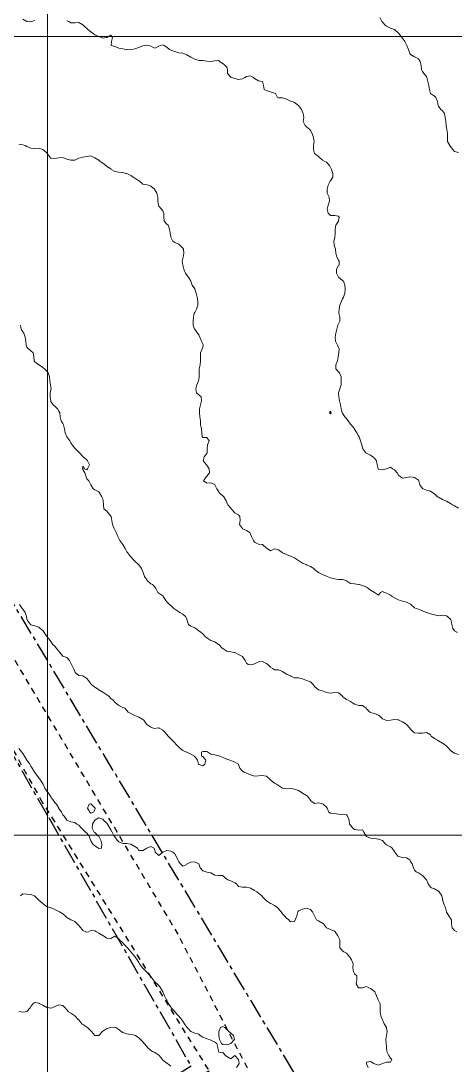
# Model space of a CAD drawing. Header units: centimetres. Extents: x 0 to 642158, y -847 to 649707.
# Drawn here: x 617363.5 to 617417.8, y 620458.6 to 620589.3 of the extents above; entities that cross this region are included whole.
import ezdxf

# ---------------------------------------------------------------- set-up
doc = ezdxf.new("R2010")
doc.units = ezdxf.units.CM
doc.header["$MEASUREMENT"] = 0
doc.linetypes.add('CENTERX2', pattern=[4, 2.5, -0.5, 0.5, -0.5])
doc.linetypes.add('JIS_02_0.7', pattern=[1.35, 0.75, -0.6])
for name, color, linetype, lineweight in [('MEV_grille', 254, 'Continuous', 9), ('WAL_parcellaire agricole', 7, 'JIS_02_0.7', 25), ('WAL_topographie 0.5', 253, 'Continuous', 20)]:
    doc.layers.add(name, color=color, linetype=linetype, lineweight=lineweight)
doc.layers.add('SPW_parcellaire cadastral', color=7, linetype='CENTERX2', lineweight=25, true_color=0xff0542)

# ---------------------------------------------------------------- blocks, each defined once
blk = doc.blocks.new('*U114')
at = {"layer": 'MEV_grille', "transparency": 33554687}
blk.add_lwpolyline([(-1338.46, 0), (1338.46, 0)], dxfattribs=at)
blk = doc.blocks.new('*U115')
at = {"layer": 'MEV_grille', "color": 0, "linetype": 'ByBlock', "lineweight": -2, "transparency": 16777216}
for p in [(0, -1800), (0, -1900)]:
    blk.add_blockref('*U114', p, dxfattribs=at)
blk = doc.blocks.new('*U112')
at = {"layer": 'MEV_grille', "transparency": 33554687}
blk.add_lwpolyline([(0, 1825.48), (0, -1825.48)], dxfattribs=at)
blk = doc.blocks.new('*U113')
at = {"layer": 'MEV_grille', "color": 0, "linetype": 'ByBlock', "lineweight": -2, "transparency": 16777216}
blk.add_blockref('*U112', (2000, 0), dxfattribs=at)

msp = doc.modelspace()

# ---------------------------------------------------------------- linework, layer by layer
at = {"layer": 'SPW_parcellaire cadastral'}
for points in [[(617460.6, 620389.06), (617403.8, 620447.39), (617307.03, 620609.24), (617461.46, 620689.99)], [(617280.02, 620569.34), (617309.95, 620589.2), (617366.98, 620489.56), (617384.79, 620458.42), (617370.44, 620449.6), (617300.97, 620513.29), (617280.02, 620569.34)]]:
    msp.add_lwpolyline(points, dxfattribs=at)
at = {"layer": 'WAL_parcellaire agricole'}
for points in [[(617433.1, 620366.61), (617410.17, 620419.07), (617401.17, 620440.19), (617383.17, 620474.94), (617355.66, 620521.19), (617334.03, 620558.81), (617324.53, 620577.93), (617310.53, 620605.43), (617309.44, 620607.19), (617468.94, 620684.89)], [(617311.15, 620587.43), (617336.27, 620545.2), (617365.91, 620491.94), (617387.04, 620457.82), (617377.92, 620453.44), (617336.92, 620427.44), (617334.92, 620427.93), (617328.92, 620439.93), (617296.91, 620519.93), (617281.16, 620568.55), (617311.15, 620587.43)]]:
    msp.add_lwpolyline(points, dxfattribs=at)
at = {"layer": 'WAL_topographie 0.5'}
for points in [[(617363.75, 620589.54), (617364.25, 620589.25), (617364.25, 620589.25), (617364.75, 620589.21), (617364.84, 620589.25), (617365.25, 620589.39)], [(617369.25, 620589.36), (617369.5, 620589.25), (617369.75, 620589.09), (617370.25, 620589.09), (617370.75, 620589.13), (617371.25, 620588.86), (617371.32, 620588.75), (617371.75, 620588.4), (617371.88, 620588.25), (617372.25, 620587.96), (617372.53, 620587.75), (617372.75, 620587.6), (617373.25, 620587.38), (617373.58, 620587.25), (617373.75, 620587.16), (617374.15, 620587.25), (617374.25, 620587.28), (617374.75, 620587.57), (617374.97, 620587.25), (617374.83, 620586.75), (617374.81, 620586.25), (617375.25, 620586.12), (617375.75, 620585.94), (617376.25, 620585.85), (617376.66, 620585.75), (617376.75, 620585.74), (617377.25, 620585.72), (617377.39, 620585.75), (617377.75, 620585.84), (617378.25, 620586.01), (617378.75, 620586.21), (617378.96, 620586.25), (617379.25, 620586.29), (617379.54, 620586.25), (617379.75, 620586.18), (617380.25, 620585.91), (617380.75, 620586.18), (617380.97, 620586.25), (617381.25, 620586.33), (617381.41, 620586.25), (617381.75, 620586.05), (617382.08, 620585.75), (617382.25, 620585.66), (617382.75, 620585.49), (617383.25, 620585.34), (617383.75, 620585.3), (617383.88, 620585.25), (617384.25, 620585.09), (617384.75, 620584.78), (617384.84, 620584.75), (617385.25, 620584.53), (617385.75, 620584.37), (617386.25, 620584.39), (617386.75, 620584.3), (617387.25, 620584.25), (617387.75, 620584.33), (617388.25, 620584.39), (617388.34, 620584.25), (617388.75, 620583.99), (617389.07, 620583.75), (617389.25, 620583.54), (617389.36, 620583.25), (617389.35, 620582.75), (617389.75, 620582.31), (617389.88, 620582.25), (617390.25, 620582.14), (617390.75, 620581.99), (617391.25, 620582.1), (617391.52, 620582.25), (617391.75, 620582.39), (617392.25, 620582.46), (617392.62, 620582.25), (617392.75, 620582.13), (617393.25, 620581.82), (617393.75, 620581.75), (617393.75, 620581.75), (617393.86, 620581.25), (617393.96, 620580.75), (617394.25, 620580.62), (617394.75, 620580.47), (617395.25, 620580.3), (617395.35, 620580.25), (617395.63, 620579.75), (617395.75, 620579.69), (617396.25, 620579.7), (617396.75, 620579.56), (617397.25, 620579.31), (617397.45, 620579.25), (617397.75, 620579.12), (617398.25, 620578.75), (617398.25, 620578.75), (617398.6, 620578.25), (617398.75, 620577.96), (617398.84, 620577.75), (617398.91, 620577.25), (617398.83, 620576.75), (617399.06, 620576.25), (617399.25, 620576.07), (617399.66, 620575.75), (617399.75, 620575.61), (617399.95, 620575.25), (617400.1, 620574.75), (617400.21, 620574.25), (617400.12, 620573.75), (617400.1, 620573.25), (617400.25, 620572.75), (617400.25, 620572.75), (617400.75, 620572.36), (617400.88, 620572.25), (617401.25, 620571.88), (617401.54, 620571.75), (617401.75, 620571.65), (617402.12, 620571.25), (617402.25, 620571), (617402.38, 620570.75), (617402.52, 620570.25), (617402.52, 620569.75), (617402.25, 620569.31), (617402.22, 620569.25), (617401.93, 620568.75), (617401.83, 620568.25), (617401.83, 620567.75), (617402.08, 620567.25), (617402.12, 620566.75), (617401.97, 620566.25), (617401.84, 620565.75), (617401.96, 620565.25), (617402.25, 620564.97), (617402.75, 620564.97), (617403.25, 620564.88), (617403.34, 620564.75), (617403.25, 620564.35), (617403.23, 620564.25), (617402.93, 620563.75), (617402.82, 620563.25), (617402.84, 620562.75), (617402.8, 620562.25), (617402.75, 620562.03), (617402.67, 620561.75), (617402.71, 620561.25), (617402.75, 620561.14), (617402.87, 620560.75), (617402.91, 620560.25), (617403.05, 620559.75), (617403.25, 620559.36), (617403.32, 620559.25), (617403.33, 620558.75), (617403.25, 620558.7), (617403.01, 620558.25), (617403.01, 620557.75), (617403.25, 620557.25), (617403.25, 620557.25), (617403.75, 620556.84), (617403.88, 620556.75), (617404.03, 620556.25), (617404.07, 620555.75), (617404.03, 620555.25), (617403.87, 620554.75), (617403.75, 620554.54), (617403.6, 620554.25), (617403.41, 620553.75), (617403.33, 620553.25), (617403.28, 620552.75), (617403.39, 620552.25), (617403.42, 620551.75), (617403.25, 620551.4), (617403.18, 620551.25), (617403.02, 620550.75), (617402.9, 620550.25), (617402.81, 620549.75), (617402.88, 620549.25), (617403.1, 620548.75), (617403.25, 620548.45), (617403.32, 620548.25), (617403.29, 620547.75), (617403.25, 620547.56), (617403.19, 620547.25), (617403.1, 620546.75), (617402.92, 620546.25), (617402.92, 620545.75), (617403.25, 620545.37), (617403.38, 620545.25), (617403.59, 620544.75), (617403.58, 620544.25), (617403.57, 620543.75), (617403.43, 620543.25), (617403.25, 620542.75), (617403.27, 620542.25), (617403.38, 620541.75), (617403.49, 620541.25), (617403.57, 620540.75), (617403.72, 620540.25), (617403.75, 620540.22), (617404.05, 620539.75), (617404.25, 620539.54), (617404.46, 620539.25), (617404.75, 620538.85), (617404.84, 620538.75), (617405.23, 620538.25), (617405.25, 620538.19), (617405.54, 620537.75), (617405.75, 620537.38), (617405.81, 620537.25), (617405.98, 620536.75), (617406.18, 620536.25), (617406.25, 620535.85), (617406.28, 620535.75), (617406.65, 620535.25), (617406.75, 620535.21), (617407.25, 620534.94), (617407.54, 620534.75), (617407.75, 620534.57), (617407.99, 620534.25), (617408.08, 620533.75), (617408.19, 620533.25), (617408.25, 620533.18), (617408.75, 620533.11), (617409.25, 620533.25), (617409.25, 620533.25), (617409.75, 620533.43), (617409.99, 620533.25), (617410.25, 620533.1), (617410.58, 620532.75), (617410.75, 620532.46), (617411, 620532.25), (617411.25, 620532.08), (617411.75, 620532.17), (617412.25, 620532.22), (617412.75, 620532.15), (617413.25, 620531.84), (617413.3, 620531.75), (617413.42, 620531.25), (617413.75, 620530.79), (617413.85, 620530.75), (617414.25, 620530.57), (617414.75, 620530.43), (617415.05, 620530.25), (617415.25, 620530.12), (617415.64, 620529.75), (617415.75, 620529.68), (617416.25, 620529.38), (617416.62, 620529.25), (617416.75, 620529.2), (617417.25, 620528.88), (617417.5, 620528.75), (617417.75, 620528.59), (617418.25, 620528.3)], [(617408.4, 620589.75), (617408.68, 620589.25), (617408.75, 620589.17), (617409.12, 620588.75), (617409.25, 620588.69), (617409.75, 620588.45), (617410.25, 620588.25), (617410.25, 620588.25), (617410.75, 620587.79), (617410.78, 620587.75), (617411.18, 620587.25), (617411.25, 620587.17), (617411.56, 620586.75), (617411.75, 620586.34), (617411.79, 620586.25), (617411.99, 620585.75), (617412.19, 620585.25), (617412.25, 620585.12), (617412.75, 620584.83), (617412.94, 620584.75), (617413.25, 620584.59), (617413.47, 620584.25), (617413.57, 620583.75), (617413.61, 620583.25), (617413.75, 620583), (617413.93, 620582.75), (617414.25, 620582.38), (617414.31, 620582.25), (617414.41, 620581.75), (617414.53, 620581.25), (617414.63, 620580.75), (617414.75, 620580.25), (617414.75, 620580.25), (617415.25, 620579.92), (617415.43, 620579.75), (617415.62, 620579.25), (617415.72, 620578.75), (617415.75, 620578.67), (617416.04, 620578.25), (617416.25, 620578.07), (617416.52, 620577.75), (617416.6, 620577.25), (617416.66, 620576.75), (617416.71, 620576.25), (617416.75, 620575.95), (617416.78, 620575.75), (617416.9, 620575.25), (617416.88, 620574.75), (617416.9, 620574.25), (617417.17, 620573.75), (617417.25, 620573.62), (617417.53, 620573.25), (617417.75, 620573), (617418.25, 620572.88)], [(617363.25, 620573.89), (617363.75, 620573.84), (617364.02, 620573.75), (617364.25, 620573.62), (617364.75, 620573.4), (617365.25, 620573.38), (617365.75, 620573.4), (617366.25, 620573.25), (617366.25, 620573.25), (617366.75, 620572.83), (617366.79, 620572.75), (617367.16, 620572.25), (617367.25, 620572.15), (617367.75, 620572.09), (617368.25, 620572.19), (617368.75, 620572.25), (617368.75, 620572.25), (617368.75, 620572.25), (617369.25, 620572.01), (617369.75, 620571.89), (617370.25, 620571.92), (617370.75, 620572.13), (617371.14, 620572.25), (617371.25, 620572.29), (617371.75, 620572.35), (617372.25, 620572.45), (617372.68, 620572.25), (617372.75, 620572.19), (617373.25, 620571.88), (617373.43, 620571.75), (617373.75, 620571.54), (617374.13, 620571.25), (617374.25, 620571.1), (617374.75, 620570.83), (617374.8, 620570.75), (617375.25, 620570.49), (617375.75, 620570.38), (617376.25, 620570.36), (617376.68, 620570.25), (617376.75, 620570.22), (617377.25, 620569.97), (617377.54, 620569.75), (617377.75, 620569.63), (617378.25, 620569.3), (617378.33, 620569.25), (617378.75, 620568.9), (617379.25, 620568.81), (617379.46, 620568.75), (617379.75, 620568.66), (617380.2, 620568.25), (617380.25, 620568.19), (617380.5, 620567.75), (617380.63, 620567.25), (617380.64, 620566.75), (617380.72, 620566.25), (617380.75, 620566.15), (617381.08, 620565.75), (617381.25, 620565.57), (617381.38, 620565.25), (617381.39, 620564.75), (617381.42, 620564.25), (617381.75, 620563.87), (617381.94, 620563.75), (617382.08, 620563.25), (617382.17, 620562.75), (617382.25, 620562.32), (617382.28, 620562.25), (617382.51, 620561.75), (617382.75, 620561.58), (617383.25, 620561.38), (617383.4, 620561.25), (617383.75, 620560.87), (617383.83, 620560.75), (617383.9, 620560.25), (617383.79, 620559.75), (617383.75, 620559.58), (617383.69, 620559.25), (617383.75, 620558.75), (617383.75, 620558.75), (617383.89, 620558.25), (617384.1, 620557.75), (617384.25, 620557.5), (617384.48, 620557.25), (617384.75, 620556.75), (617384.75, 620556.75), (617384.93, 620556.25), (617385.25, 620555.78), (617385.27, 620555.75), (617385.45, 620555.25), (617385.57, 620554.75), (617385.66, 620554.25), (617385.65, 620553.75), (617385.47, 620553.25), (617385.25, 620552.84), (617385.19, 620552.75), (617385.1, 620552.25), (617385.05, 620551.75), (617385.04, 620551.25), (617385.21, 620550.75), (617385.25, 620550.72), (617385.58, 620550.25), (617385.75, 620550.03), (617385.89, 620549.75), (617386.11, 620549.25), (617386.25, 620548.9), (617386.29, 620548.75), (617386.25, 620548.46), (617386.19, 620548.25), (617385.97, 620547.75), (617385.97, 620547.25), (617385.98, 620546.75), (617385.92, 620546.25), (617385.82, 620545.75), (617385.79, 620545.25), (617385.81, 620544.75), (617385.75, 620544.44), (617385.71, 620544.25), (617385.52, 620543.75), (617385.39, 620543.25), (617385.48, 620542.75), (617385.75, 620542.49), (617386.07, 620542.25), (617386.08, 620541.75), (617385.96, 620541.25), (617385.87, 620540.75), (617385.83, 620540.25), (617385.91, 620539.75), (617385.96, 620539.25), (617385.98, 620538.75), (617386.08, 620538.25), (617386.16, 620537.75), (617386.2, 620537.25), (617386.25, 620537.15), (617386.75, 620537.16), (617387.05, 620536.75), (617386.86, 620536.25), (617386.82, 620535.75), (617386.79, 620535.25), (617386.75, 620535.16), (617386.45, 620534.75), (617386.32, 620534.25), (617386.71, 620533.75), (617386.75, 620533.71), (617387.05, 620533.25), (617387.1, 620532.75), (617386.75, 620532.31), (617386.69, 620532.25), (617386.35, 620531.75), (617386.75, 620531.45), (617387.25, 620531.48), (617387.75, 620531.27), (617387.77, 620531.25), (617388.02, 620530.75), (617388.25, 620530.36), (617388.31, 620530.25), (617388.75, 620529.88), (617388.88, 620529.75), (617389.18, 620529.25), (617389.25, 620529.02), (617389.4, 620528.75), (617389.75, 620528.3), (617389.81, 620528.25), (617390.25, 620527.75), (617390.25, 620527.75), (617390.75, 620527.46), (617390.88, 620527.25), (617390.93, 620526.75), (617390.86, 620526.25), (617391.21, 620525.75), (617391.25, 620525.71), (617391.75, 620525.52), (617392.16, 620525.25), (617392.25, 620525.06), (617392.35, 620524.75), (617392.61, 620524.25), (617392.75, 620524.05), (617393.25, 620523.82), (617393.75, 620523.75), (617393.75, 620523.75), (617394.25, 620523.29), (617394.32, 620523.25), (617394.75, 620522.95), (617395.25, 620523.21), (617395.75, 620523.08), (617396.18, 620522.75), (617396.25, 620522.7), (617396.75, 620522.51), (617397.25, 620522.29), (617397.38, 620522.25), (617397.75, 620522.11), (617398.25, 620521.75), (617398.25, 620521.75), (617398.75, 620521.44), (617399.18, 620521.25), (617399.25, 620521.23), (617399.75, 620521.01), (617400.14, 620520.75), (617400.25, 620520.65), (617400.75, 620520.25), (617400.75, 620520.25), (617401.25, 620520.01), (617401.75, 620519.79), (617401.82, 620519.75), (617402.25, 620519.6), (617402.75, 620519.45), (617403.25, 620519.38), (617403.75, 620519.4), (617404.16, 620519.25), (617404.25, 620519.2), (617404.75, 620518.9), (617405.25, 620518.84), (617405.75, 620518.77), (617405.81, 620518.75), (617406.25, 620518.64), (617406.75, 620518.4), (617406.98, 620518.25), (617407.25, 620518.04), (617407.75, 620517.75), (617407.75, 620517.75), (617408.25, 620517.42), (617408.5, 620517.75), (617408.75, 620517.86), (617409, 620517.75), (617409.25, 620517.68), (617409.75, 620517.42), (617409.97, 620517.25), (617410.25, 620517.09), (617410.75, 620516.82), (617410.98, 620516.75), (617411.25, 620516.66), (617411.75, 620516.54), (617412.25, 620516.29), (617412.31, 620516.25), (617412.75, 620515.85), (617412.97, 620515.75), (617413.25, 620515.65), (617413.75, 620515.45), (617414.21, 620515.25), (617414.25, 620515.24), (617414.75, 620515.1), (617415.25, 620514.94), (617415.75, 620514.83), (617416.25, 620514.93), (617416.75, 620514.84), (617416.9, 620514.75), (617417.25, 620514.4), (617417.35, 620514.25), (617417.44, 620513.75), (617417.54, 620513.25), (617417.75, 620512.95), (617418.14, 620512.75)], [(617363.43, 620551.25), (617363.53, 620550.75), (617363.75, 620550.42), (617363.86, 620550.25), (617364.05, 620549.75), (617364.1, 620549.25), (617364.17, 620548.75), (617364.25, 620548.48), (617364.43, 620548.25), (617364.75, 620548.01), (617365.03, 620547.75), (617365.1, 620547.25), (617365.16, 620546.75), (617365.25, 620546.65), (617365.75, 620546.28), (617365.78, 620546.25), (617366.25, 620545.93), (617366.45, 620545.75), (617366.75, 620545.48), (617366.91, 620545.25), (617367.06, 620544.75), (617367.11, 620544.25), (617367.22, 620543.75), (617367.25, 620543.5), (617367.28, 620543.25), (617367.25, 620543.14), (617367.18, 620542.75), (617367.17, 620542.25), (617367.23, 620541.75), (617367.25, 620541.68), (617367.53, 620541.25), (617367.75, 620541.08), (617368.09, 620540.75), (617368.25, 620540.47), (617368.36, 620540.25), (617368.41, 620539.75), (617368.55, 620539.25), (617368.75, 620538.9), (617368.83, 620538.75), (617368.96, 620538.25), (617369.03, 620537.75), (617369.24, 620537.25), (617369.25, 620537.23), (617369.62, 620536.75), (617369.75, 620536.48), (617369.93, 620536.25), (617370.25, 620535.85), (617370.35, 620535.75), (617370.75, 620535.32), (617370.82, 620535.25), (617371.25, 620534.79), (617371.3, 620534.75), (617371.75, 620534.37), (617371.83, 620534.25), (617372.07, 620533.75), (617371.84, 620533.25), (617371.75, 620533.13), (617371.45, 620533.25), (617371.25, 620533.58), (617371.19, 620533.25), (617371.25, 620533.16), (617371.49, 620532.75), (617371.66, 620532.25), (617371.75, 620532), (617371.98, 620531.75), (617372.25, 620531.25), (617372.25, 620531.25), (617372.53, 620530.75), (617372.75, 620530.62), (617373.25, 620530.34), (617373.33, 620530.25), (617373.64, 620529.75), (617373.75, 620529.48), (617373.81, 620529.25), (617373.84, 620528.75), (617373.89, 620528.25), (617374.25, 620527.94), (617374.44, 620527.75), (617374.75, 620527.33), (617374.78, 620527.25), (617374.87, 620526.75), (617374.95, 620526.25), (617375.18, 620525.75), (617375.25, 620525.61), (617375.44, 620525.25), (617375.63, 620524.75), (617375.75, 620524.5), (617375.88, 620524.25), (617376.25, 620523.75), (617376.25, 620523.75), (617376.54, 620523.25), (617376.75, 620522.84), (617376.83, 620522.75), (617377.22, 620522.25), (617377.25, 620522.22), (617377.69, 620521.75), (617377.75, 620521.68), (617378.21, 620521.25), (617378.25, 620521.23), (617378.58, 620520.75), (617378.75, 620520.33), (617378.78, 620520.25), (617378.97, 620519.75), (617379.25, 620519.35), (617379.3, 620519.25), (617379.75, 620518.85), (617379.95, 620518.75), (617380.25, 620518.47), (617380.37, 620518.25), (617380.64, 620517.75), (617380.75, 620517.65), (617381.25, 620517.32), (617381.3, 620517.25), (617381.63, 620516.75), (617381.75, 620516.58), (617382.08, 620516.25), (617382.25, 620516.12), (617382.63, 620515.75), (617382.75, 620515.66), (617383.25, 620515.34), (617383.39, 620515.25), (617383.75, 620515.03), (617384.09, 620514.75), (617384.25, 620514.45), (617384.31, 620514.25), (617384.49, 620513.75), (617384.75, 620513.55), (617385.25, 620513.31), (617385.39, 620513.25), (617385.75, 620512.94), (617386.06, 620512.75), (617386.25, 620512.57), (617386.55, 620512.25), (617386.75, 620512.06), (617387.25, 620511.76), (617387.28, 620511.75), (617387.75, 620511.57), (617388.23, 620511.25), (617388.25, 620511.23), (617388.73, 620510.75), (617388.75, 620510.73), (617389.25, 620510.42), (617389.75, 620510.34), (617390.19, 620510.25), (617390.25, 620510.23), (617390.75, 620509.98), (617391.25, 620509.75), (617391.25, 620509.75), (617391.58, 620509.25), (617391.75, 620508.89), (617391.96, 620508.75), (617392.25, 620508.7), (617392.5, 620508.75), (617392.75, 620508.83), (617393.25, 620509.08), (617393.75, 620509.09), (617394.25, 620508.85), (617394.41, 620508.75), (617394.75, 620508.41), (617395.01, 620508.25), (617395.25, 620508.07), (617395.75, 620508.05), (617396.25, 620507.87), (617396.41, 620507.75), (617396.75, 620507.52), (617397.25, 620507.3), (617397.38, 620507.25), (617397.75, 620507.08), (617398.25, 620507.05), (617398.75, 620506.92), (617399.22, 620506.75), (617399.25, 620506.73), (617399.75, 620506.57), (617400.06, 620506.25), (617400.25, 620505.98), (617400.51, 620505.75), (617400.75, 620505.58), (617401.25, 620505.44), (617401.66, 620505.25), (617401.75, 620505.22), (617402.25, 620505.16), (617402.75, 620505.24), (617403.25, 620505.19), (617403.73, 620504.75), (617403.75, 620504.71), (617404.25, 620504.36), (617404.46, 620504.25), (617404.75, 620504.12), (617405.25, 620503.78), (617405.33, 620503.75), (617405.75, 620503.61), (617406.25, 620503.62), (617406.7, 620503.25), (617406.75, 620503.18), (617407.18, 620502.75), (617407.25, 620502.72), (617407.75, 620502.61), (617408.25, 620502.39), (617408.42, 620502.25), (617408.75, 620501.91), (617409.17, 620501.75), (617409.25, 620501.73), (617409.75, 620501.75), (617409.75, 620501.75), (617410.25, 620501.85), (617410.75, 620501.79), (617410.81, 620501.75), (617411.25, 620501.57), (617411.73, 620501.25), (617411.75, 620501.23), (617412.17, 620500.75), (617412.25, 620500.62), (617412.64, 620500.25), (617412.75, 620500.16), (617413.25, 620500.13), (617413.75, 620500.15), (617414.25, 620500.2), (617414.75, 620499.91), (617414.86, 620499.75), (617415.25, 620499.48), (617415.62, 620499.25), (617415.75, 620499.17), (617416.25, 620498.89), (617416.47, 620498.75), (617416.75, 620498.52), (617416.99, 620498.25), (617417.25, 620497.98), (617417.56, 620497.75), (617417.75, 620497.63), (617418.25, 620497.48)], [(617402.25, 620540.13), (617402.33, 620540.25), (617402.25, 620540.46), (617402.11, 620540.25), (617402.25, 620540.13)], [(617363.31, 620516.25), (617363.67, 620515.75), (617363.75, 620515.66), (617364.03, 620515.25), (617364.19, 620514.75), (617364.25, 620514.47), (617364.31, 620514.25), (617364.71, 620513.75), (617364.75, 620513.72), (617365.25, 620513.59), (617365.75, 620513.42), (617365.93, 620513.25), (617366.25, 620513), (617366.42, 620512.75), (617366.75, 620512.25), (617366.75, 620512.25), (617367.17, 620511.75), (617367.25, 620511.63), (617367.5, 620511.25), (617367.75, 620511.01), (617367.97, 620510.75), (617368.25, 620510.42), (617368.36, 620510.25), (617368.75, 620509.79), (617368.88, 620509.75), (617369.25, 620509.61), (617369.58, 620509.25), (617369.75, 620508.92), (617369.82, 620508.75), (617370.09, 620508.25), (617370.25, 620507.84), (617370.3, 620507.75), (617370.75, 620507.36), (617371.25, 620507.32), (617371.38, 620507.25), (617371.75, 620506.98), (617371.94, 620506.75), (617372.25, 620506.33), (617372.32, 620506.25), (617372.75, 620505.88), (617372.94, 620505.75), (617373.25, 620505.58), (617373.75, 620505.25), (617373.75, 620505.25), (617374.25, 620504.93), (617374.52, 620504.75), (617374.75, 620504.49), (617375.03, 620504.25), (617375.25, 620504.03), (617375.54, 620503.75), (617375.75, 620503.58), (617376.25, 620503.35), (617376.52, 620503.25), (617376.75, 620502.97), (617376.93, 620502.75), (617377.25, 620502.58), (617377.75, 620502.36), (617377.96, 620502.25), (617378.25, 620502.13), (617378.75, 620501.86), (617378.89, 620501.75), (617379.22, 620501.25), (617379.25, 620501.21), (617379.75, 620500.88), (617380.08, 620500.75), (617380.25, 620500.72), (617380.42, 620500.75), (617380.75, 620500.79), (617380.82, 620500.75), (617381.25, 620500.53), (617381.5, 620500.25), (617381.75, 620499.98), (617381.94, 620499.75), (617382.25, 620499.44), (617382.42, 620499.25), (617382.75, 620498.91), (617382.89, 620498.75), (617383.25, 620498.38), (617383.4, 620498.25), (617383.75, 620497.96), (617384.22, 620497.75), (617384.25, 620497.74), (617384.75, 620497.5), (617385.23, 620497.25), (617385.25, 620497.23), (617385.6, 620496.75), (617385.73, 620496.25), (617385.75, 620496.22), (617386.25, 620496.06), (617386.5, 620496.25), (617386.66, 620496.75), (617386.25, 620497.21), (617386.08, 620497.25), (617386.12, 620497.75), (617386.25, 620497.85), (617386.75, 620497.82), (617386.88, 620497.75), (617387.25, 620497.5), (617387.75, 620497.44), (617388.25, 620497.31), (617388.38, 620497.25), (617388.75, 620497.09), (617389.25, 620496.88), (617389.66, 620496.75), (617389.75, 620496.72), (617390.25, 620496.52), (617390.71, 620496.25), (617390.75, 620496.19), (617390.88, 620495.75), (617391.25, 620495.38), (617391.43, 620495.25), (617391.75, 620495.11), (617392.25, 620494.9), (617392.75, 620494.76), (617393.25, 620494.8), (617393.75, 620494.83), (617394.2, 620494.75), (617394.25, 620494.73), (617394.75, 620494.29), (617394.78, 620494.25), (617395.25, 620493.86), (617395.47, 620493.75), (617395.75, 620493.59), (617396.23, 620493.25), (617396.25, 620493.24), (617396.75, 620493.18), (617397.25, 620493.22), (617397.75, 620493.1), (617398.25, 620492.94), (617398.56, 620492.75), (617398.75, 620492.63), (617399.25, 620492.34), (617399.36, 620492.25), (617399.72, 620491.75), (617399.75, 620491.7), (617400.25, 620491.34), (617400.75, 620491.41), (617401.25, 620491.3), (617401.34, 620491.25), (617401.75, 620490.86), (617401.82, 620490.75), (617402.05, 620490.25), (617402.25, 620490.12), (617402.75, 620490.06), (617403.25, 620489.97), (617403.75, 620489.96), (617404.25, 620489.89), (617404.39, 620489.75), (617404.58, 620489.25), (617404.64, 620488.75), (617404.75, 620488.62), (617405.03, 620488.25), (617405.25, 620488.05), (617405.75, 620487.98), (617406.25, 620488.01), (617406.41, 620487.75), (617406.72, 620487.25), (617406.75, 620487.2), (617407.25, 620486.99), (617407.75, 620486.95), (617408.25, 620486.87), (617408.62, 620486.75), (617408.75, 620486.69), (617409.11, 620486.25), (617409.25, 620486.14), (617409.75, 620485.88), (617409.94, 620485.75), (617410.25, 620485.31), (617410.29, 620485.25), (617410.68, 620484.75), (617410.75, 620484.69), (617411.25, 620484.56), (617411.75, 620484.52), (617412.15, 620484.25), (617412.25, 620484.08), (617412.45, 620483.75), (617412.61, 620483.25), (617412.75, 620482.98), (617412.98, 620482.75), (617413.25, 620482.63), (617413.75, 620482.29), (617413.8, 620482.25), (617414.25, 620481.78), (617414.27, 620481.75), (617414.47, 620481.25), (617414.75, 620480.83), (617414.88, 620480.75), (617415.25, 620480.63), (617415.75, 620480.33), (617415.84, 620480.25), (617416.19, 620479.75), (617416.25, 620479.38), (617416.27, 620479.25), (617416.44, 620478.75), (617416.63, 620478.25), (617416.74, 620477.75), (617416.75, 620477.71), (617417.04, 620477.25), (617417.25, 620476.94), (617417.37, 620476.75), (617417.38, 620476.25), (617417.47, 620475.75), (617417.75, 620475.44), (617418.04, 620475.25)], [(617363.25, 620498.22), (617363.61, 620497.75), (617363.75, 620497.57), (617363.93, 620497.25), (617364.24, 620496.75), (617364.25, 620496.74), (617364.61, 620496.25), (617364.75, 620496.02), (617364.89, 620495.75), (617365.19, 620495.25), (617365.25, 620495.19), (617365.57, 620494.75), (617365.75, 620494.54), (617365.96, 620494.25), (617366.25, 620493.78), (617366.27, 620493.75), (617366.51, 620493.25), (617366.75, 620492.89), (617366.86, 620492.75), (617367.2, 620492.25), (617367.25, 620492.18), (617367.55, 620491.75), (617367.75, 620491.47), (617367.95, 620491.25), (617368.23, 620490.75), (617368.25, 620490.71), (617368.56, 620490.25), (617368.75, 620489.92), (617368.91, 620489.75), (617369.23, 620489.25), (617369.25, 620489.22), (617369.75, 620489.01), (617370.25, 620488.93), (617370.48, 620488.75), (617370.75, 620488.6), (617371.09, 620488.25), (617371.25, 620488.06), (617371.59, 620487.75), (617371.75, 620487.62), (617372.05, 620487.25), (617372.2, 620486.75), (617372.25, 620486.66), (617372.5, 620486.25), (617372.75, 620486.03), (617373.2, 620485.75), (617373.25, 620485.71), (617373.58, 620485.75), (617373.63, 620486.25), (617373.51, 620486.75), (617373.25, 620487.23), (617373.23, 620487.25), (617372.75, 620487.71), (617372.68, 620487.75), (617372.4, 620488.25), (617372.46, 620488.75), (617372.75, 620489.25), (617372.75, 620489.25), (617373.25, 620489.53), (617373.75, 620489.35), (617373.84, 620489.25), (617374.25, 620488.87), (617374.35, 620488.75), (617374.64, 620488.25), (617374.75, 620488.01), (617374.93, 620487.75), (617375.19, 620487.25), (617375.25, 620487.16), (617375.56, 620486.75), (617375.75, 620486.54), (617376.25, 620486.3), (617376.75, 620486.32), (617377.17, 620486.25), (617377.25, 620486.23), (617377.75, 620485.93), (617378.07, 620485.75), (617378.25, 620485.45), (617378.75, 620485.42), (617379.25, 620485.75), (617379.25, 620485.75), (617379.75, 620485.94), (617380.19, 620485.75), (617380.25, 620485.5), (617380.3, 620485.25), (617380.75, 620484.8), (617381.25, 620485.25), (617381.25, 620485.25), (617381.75, 620485.44), (617382.25, 620485.36), (617382.51, 620485.25), (617382.75, 620485.02), (617382.95, 620484.75), (617383.13, 620484.25), (617383.25, 620484.04), (617383.49, 620483.75), (617383.75, 620483.49), (617384.25, 620483.67), (617384.31, 620483.75), (617384.75, 620483.99), (617385.25, 620484.04), (617385.75, 620483.77), (617385.76, 620483.75), (617385.94, 620483.25), (617386.25, 620482.89), (617386.69, 620482.75), (617386.75, 620482.73), (617387.25, 620482.66), (617387.75, 620482.37), (617388.25, 620482.31), (617388.75, 620482.29), (617388.79, 620482.25), (617389.25, 620481.85), (617389.4, 620481.75), (617389.75, 620481.62), (617390.25, 620481.38), (617390.5, 620481.25), (617390.75, 620480.95), (617391.25, 620480.83), (617391.75, 620480.86), (617392.11, 620480.75), (617392.25, 620480.71), (617392.75, 620480.41), (617393.02, 620480.25), (617393.25, 620480.1), (617393.66, 620479.75), (617393.75, 620479.64), (617394.09, 620479.25), (617394.25, 620479.14), (617394.75, 620478.8), (617394.84, 620478.75), (617395.25, 620478.53), (617395.64, 620478.25), (617395.75, 620478.14), (617396.05, 620477.75), (617396.25, 620477.49), (617396.47, 620477.25), (617396.75, 620476.98), (617397.03, 620476.75), (617397.25, 620476.52), (617397.75, 620476.55), (617397.83, 620476.75), (617398.01, 620477.25), (617398.14, 620477.75), (617398.25, 620477.89), (617398.75, 620478.1), (617399.25, 620478.21), (617399.75, 620478.03), (617399.99, 620477.75), (617400.25, 620477.25), (617400.25, 620477.25), (617400.5, 620476.75), (617400.75, 620476.63), (617401.25, 620476.32), (617401.36, 620476.25), (617401.75, 620475.75), (617401.75, 620475.75), (617402.25, 620475.56), (617402.75, 620475.34), (617402.82, 620475.25), (617403.17, 620474.75), (617403.25, 620474.59), (617403.41, 620474.25), (617403.42, 620473.75), (617403.39, 620473.25), (617403.75, 620472.89), (617403.91, 620472.75), (617404.25, 620472.56), (617404.53, 620472.25), (617404.75, 620471.95), (617404.87, 620471.75), (617405.08, 620471.25), (617405.05, 620470.75), (617405.1, 620470.25), (617405.25, 620470), (617405.54, 620469.75), (617405.55, 620469.25), (617405.45, 620468.75), (617405.75, 620468.25), (617406.25, 620468.25), (617406.75, 620468.4), (617407.04, 620468.25), (617407.25, 620468.14), (617407.75, 620467.79), (617407.8, 620467.75), (617408.01, 620467.25), (617408.21, 620466.75), (617408.25, 620466.66), (617408.44, 620466.25), (617408.46, 620465.75), (617408.46, 620465.25), (617408.55, 620464.75), (617408.75, 620464.25), (617408.75, 620464.25), (617408.97, 620463.75), (617409.24, 620463.25), (617409.25, 620463.19), (617409.33, 620462.75), (617409.25, 620462.25), (617409.25, 620462.25), (617409.16, 620461.75), (617409.21, 620461.25), (617409.25, 620460.92), (617409.27, 620460.75), (617409.28, 620460.25), (617409.55, 620459.75), (617409.75, 620459.45), (617409.9, 620459.25), (617409.75, 620458.92), (617409.25, 620458.91), (617408.75, 620458.75), (617408.75, 620458.75), (617408.25, 620458.57), (617407.75, 620458.7), (617407.67, 620458.75), (617407.25, 620459.03), (617406.75, 620458.92), (617406.74, 620458.75), (617406.75, 620458.71), (617406.94, 620458.25)], [(617372.58, 620490.25), (617372.25, 620490.11), (617372.13, 620490.25), (617371.84, 620490.75), (617372.03, 620491.25), (617372.25, 620491.29), (617372.3, 620491.25), (617372.75, 620490.79), (617372.78, 620490.75), (617372.75, 620490.54), (617372.58, 620490.25)], [(617363.47, 620479.75), (617363.75, 620480.03), (617364.25, 620479.99), (617364.75, 620479.94), (617365.22, 620479.75), (617365.25, 620479.73), (617365.7, 620479.25), (617365.75, 620479.2), (617366.25, 620478.79), (617366.3, 620478.75), (617366.75, 620478.44), (617367.25, 620478.26), (617367.28, 620478.25), (617367.75, 620478.05), (617368.25, 620477.8), (617368.34, 620477.75), (617368.75, 620477.49), (617369.04, 620477.25), (617369.25, 620477.04), (617369.75, 620476.77), (617369.8, 620476.75), (617370.25, 620476.54), (617370.52, 620476.25), (617370.75, 620476.03), (617370.98, 620475.75), (617371.25, 620475.44), (617371.63, 620475.25), (617371.75, 620475.19), (617371.94, 620475.25), (617372.25, 620475.41), (617372.75, 620475.38), (617372.96, 620475.25), (617373.25, 620475.09), (617373.75, 620474.79), (617373.82, 620474.75), (617374.25, 620474.46), (617374.75, 620474.4), (617375.25, 620474.69), (617375.75, 620474.36), (617375.85, 620474.25), (617376.25, 620473.87), (617376.35, 620473.75), (617376.75, 620473.33), (617376.82, 620473.25), (617377.25, 620472.76), (617377.26, 620472.75), (617377.69, 620472.25), (617377.75, 620472.17), (617378.03, 620471.75), (617378.25, 620471.4), (617378.35, 620471.25), (617378.71, 620470.75), (617378.75, 620470.71), (617379.2, 620470.25), (617379.25, 620470.2), (617379.69, 620469.75), (617379.75, 620469.67), (617380.06, 620469.25), (617380.25, 620469.01), (617380.55, 620468.75), (617380.75, 620468.53), (617380.98, 620468.25), (617381.25, 620467.75), (617381.25, 620467.74), (617381.49, 620467.25), (617381.72, 620466.75), (617381.75, 620466.7), (617381.99, 620466.25), (617382.25, 620465.84), (617382.32, 620465.75), (617382.75, 620465.26), (617382.76, 620465.25), (617383.22, 620464.75), (617383.25, 620464.71), (617383.63, 620464.25), (617383.75, 620464.06), (617383.97, 620463.75), (617384.25, 620463.3), (617384.3, 620463.25), (617384.75, 620462.77), (617384.81, 620462.75), (617385.25, 620462.58), (617385.75, 620462.45), (617385.93, 620462.25), (617386.25, 620462.07), (617386.75, 620461.84), (617387.07, 620461.75), (617387.25, 620461.7), (617387.75, 620461.44), (617388, 620461.25), (617388.14, 620460.75), (617388.23, 620460.25), (617388.25, 620460.2), (617388.75, 620460.12), (617389.12, 620459.75), (617389.25, 620459.65), (617389.75, 620459.34), (617390.25, 620459.75), (617390.25, 620459.75), (617390.25, 620459.75), (617390.75, 620459.25), (617390.75, 620459.25), (617390.82, 620458.75), (617390.75, 620458.62), (617390.47, 620458.25)], [(617363.25, 620465.33), (617363.55, 620465.25), (617363.75, 620465.2), (617364.08, 620465.25), (617364.25, 620465.29), (617364.67, 620465.75), (617364.75, 620465.9), (617364.98, 620466.25), (617365.25, 620466.42), (617365.75, 620466.33), (617365.87, 620466.25), (617366.25, 620466.05), (617366.75, 620465.79), (617367.04, 620465.75), (617367.25, 620465.7), (617367.4, 620465.75), (617367.75, 620465.88), (617368.25, 620466.1), (617368.75, 620466.01), (617369.03, 620465.75), (617369.25, 620465.49), (617369.47, 620465.25), (617369.75, 620465.07), (617370.25, 620464.75), (617370.25, 620464.75), (617370.72, 620464.25), (617370.75, 620464.22), (617371.14, 620463.75), (617371.25, 620463.64), (617371.75, 620463.3), (617371.84, 620463.25), (617372.25, 620462.85), (617372.33, 620462.75), (617372.75, 620462.28), (617373.25, 620462.26), (617373.71, 620462.75), (617373.75, 620462.83), (617374.25, 620463.13), (617374.75, 620463.25), (617374.75, 620463.25), (617375.25, 620463.3), (617375.36, 620463.25), (617375.75, 620463), (617376.04, 620462.75), (617376.25, 620462.65), (617376.75, 620462.48), (617377.25, 620462.38), (617377.75, 620462.3), (617377.84, 620462.25), (617378.25, 620461.99), (617378.48, 620461.75), (617378.75, 620461.46), (617378.93, 620461.25), (617379.25, 620460.88), (617379.36, 620460.75), (617379.75, 620460.38), (617379.98, 620460.25), (617380.25, 620460.12), (617380.75, 620459.79), (617380.79, 620459.75), (617381.2, 620459.25), (617381.25, 620459.18), (617381.75, 620458.79), (617381.83, 620458.75), (617382.25, 620458.44)], [(617389.75, 620461.25), (617389.75, 620461.25), (617389.25, 620461.12), (617388.75, 620461.15), (617388.61, 620461.25), (617388.35, 620461.75), (617388.25, 620462.25), (617388.25, 620462.25), (617388.25, 620462.75), (617388.25, 620462.75), (617388.46, 620463.25), (617388.75, 620463.38), (617389.02, 620463.25), (617389.25, 620463.04), (617389.53, 620462.75), (617389.75, 620462.57), (617390.1, 620462.25), (617390.21, 620461.75), (617389.75, 620461.25)]]:
    msp.add_lwpolyline(points, dxfattribs=at)

# ---------------------------------------------------------------- block references
at = {"layer": 'MEV_grille', "transparency": 33554687}
for name, p in [('*U113', (615366.81, 620593.64)), ('*U115', (616669.48, 622387.38))]:
    msp.add_blockref(name, p, dxfattribs=at)

doc.saveas('drawing.dxf')
